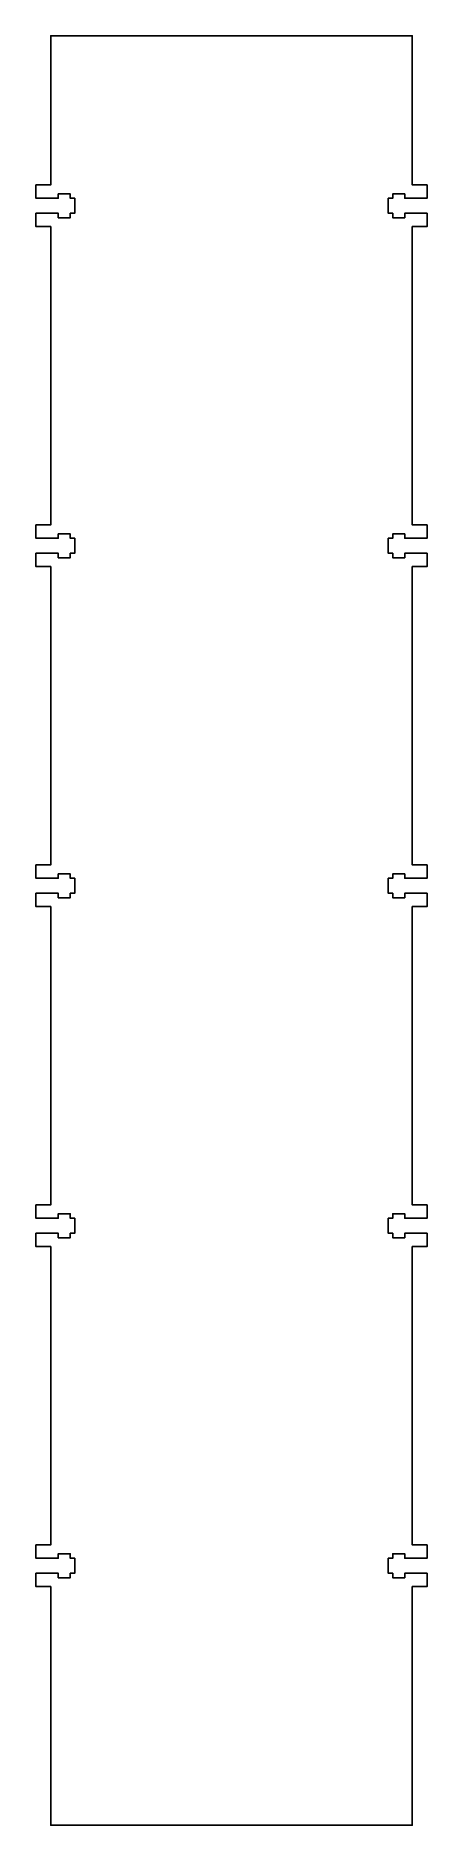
# Model space of a CAD drawing. Extents: x -131 to 0, y 0 to 600.
import ezdxf

# ---------------------------------------------------------------- set-up
doc = ezdxf.new("R2010")
doc.units = 0

msp = doc.modelspace()

# ---------------------------------------------------------------- linework, layer by layer
at = {"color": 0}
for points in [[(-11.5, 89.5), (-11.5, 91), (-7.5, 91), (-7.5, 89.5), (0, 89.5), (0, 94), (-5, 94), (-5, 194), (0, 194), (0, 198.5), (-7.5, 198.5), (-7.5, 197), (-11.5, 197), (-11.5, 198.5), (-13, 198.5), (-13, 203.5), (-11.5, 203.5), (-11.5, 205), (-7.5, 205), (-7.5, 203.5), (0, 203.5), (0, 208), (-5, 208), (-5, 308), (0, 308), (0, 312.5), (-7.5, 312.5), (-7.5, 311), (-11.5, 311), (-11.5, 312.5), (-13, 312.5), (-13, 317.5), (-11.5, 317.5), (-11.5, 319), (-7.5, 319), (-7.5, 317.5), (0, 317.5), (0, 322), (-5, 322), (-5, 422), (0, 422), (0, 426.5), (-7.5, 426.5), (-7.5, 425), (-11.5, 425), (-11.5, 426.5), (-13, 426.5), (-13, 431.5), (-11.5, 431.5), (-11.5, 433), (-7.5, 433), (-7.5, 431.5), (0, 431.5), (0, 436), (-5, 436), (-5, 536), (0, 536), (0, 540.5), (-7.5, 540.5), (-7.5, 539), (-11.5, 539), (-11.5, 540.5), (-13, 540.5), (-13, 545.5), (-11.5, 545.5), (-11.5, 547), (-7.5, 547), (-7.5, 545.5), (0, 545.5), (0, 550), (-5, 550), (-5, 600), (-126, 600), (-126, 550), (-131, 550), (-131, 545.5), (-123.5, 545.5), (-123.5, 547), (-119.5, 547), (-119.5, 545.5), (-118, 545.5), (-118, 540.5), (-119.5, 540.5), (-119.5, 539), (-123.5, 539), (-123.5, 540.5), (-131, 540.5), (-131, 536), (-126, 536), (-126, 436), (-131, 436), (-131, 431.5), (-123.5, 431.5), (-123.5, 433), (-119.5, 433), (-119.5, 431.5), (-118, 431.5), (-118, 426.5), (-119.5, 426.5), (-119.5, 425), (-123.5, 425), (-123.5, 426.5), (-131, 426.5), (-131, 422), (-126, 422), (-126, 322), (-131, 322), (-131, 317.5), (-123.5, 317.5), (-123.5, 319), (-119.5, 319), (-119.5, 317.5), (-118, 317.5), (-118, 312.5), (-119.5, 312.5), (-119.5, 311), (-123.5, 311), (-123.5, 312.5), (-131, 312.5), (-131, 308), (-126, 308), (-126, 208), (-131, 208), (-131, 203.5), (-123.5, 203.5), (-123.5, 205), (-119.5, 205), (-119.5, 203.5), (-118, 203.5), (-118, 198.5), (-119.5, 198.5), (-119.5, 197), (-123.5, 197), (-123.5, 198.5), (-131, 198.5), (-131, 194), (-126, 194), (-126, 94), (-131, 94), (-131, 89.5), (-123.5, 89.5), (-123.5, 91), (-119.5, 91), (-119.5, 89.5), (-118, 89.5), (-118, 84.5), (-119.5, 84.5), (-119.5, 83), (-123.5, 83), (-123.5, 84.5), (-131, 84.5), (-131, 80), (-126, 80), (-126, 0), (-5, 0), (-5, 80), (0, 80), (0, 84.5), (-7.5, 84.5), (-7.5, 83), (-11.5, 83), (-11.5, 84.5), (-13, 84.5), (-13, 89.5)], [(-126, 600), (-5, 600), (-5, 550), (0, 550), (0, 545.5), (-7.5, 545.5), (-7.5, 547), (-11.5, 547), (-11.5, 545.5), (-13, 545.5), (-13, 540.5), (-11.5, 540.5), (-11.5, 539), (-7.5, 539), (-7.5, 540.5), (0, 540.5), (0, 536), (-5, 536), (-5, 436), (0, 436), (0, 431.5), (-7.5, 431.5), (-7.5, 433), (-11.5, 433), (-11.5, 431.5), (-13, 431.5), (-13, 426.5), (-11.5, 426.5), (-11.5, 425), (-7.5, 425), (-7.5, 426.5), (0, 426.5), (0, 422), (-5, 422), (-5, 322), (0, 322), (0, 317.5), (-7.5, 317.5), (-7.5, 319), (-11.5, 319), (-11.5, 317.5), (-13, 317.5), (-13, 312.5), (-11.5, 312.5), (-11.5, 311), (-7.5, 311), (-7.5, 312.5), (0, 312.5), (0, 308), (-5, 308), (-5, 208), (0, 208), (0, 203.5), (-7.5, 203.5), (-7.5, 205), (-11.5, 205), (-11.5, 203.5), (-13, 203.5), (-13, 198.5), (-11.5, 198.5), (-11.5, 197), (-7.5, 197), (-7.5, 198.5), (0, 198.5), (0, 194), (-5, 194), (-5, 94), (0, 94), (0, 89.5), (-7.5, 89.5), (-7.5, 91), (-11.5, 91), (-11.5, 89.5), (-13, 89.5), (-13, 84.5), (-11.5, 84.5), (-11.5, 83), (-7.5, 83), (-7.5, 84.5), (0, 84.5), (0, 80), (-5, 80), (-5, 0), (-126, 0), (-126, 80), (-131, 80), (-131, 84.5), (-123.5, 84.5), (-123.5, 83), (-119.5, 83), (-119.5, 84.5), (-118, 84.5), (-118, 89.5), (-119.5, 89.5), (-119.5, 91), (-123.5, 91), (-123.5, 89.5), (-131, 89.5), (-131, 94), (-126, 94), (-126, 194), (-131, 194), (-131, 198.5), (-123.5, 198.5), (-123.5, 197), (-119.5, 197), (-119.5, 198.5), (-118, 198.5), (-118, 203.5), (-119.5, 203.5), (-119.5, 205), (-123.5, 205), (-123.5, 203.5), (-131, 203.5), (-131, 208), (-126, 208), (-126, 308), (-131, 308), (-131, 312.5), (-123.5, 312.5), (-123.5, 311), (-119.5, 311), (-119.5, 312.5), (-118, 312.5), (-118, 317.5), (-119.5, 317.5), (-119.5, 319), (-123.5, 319), (-123.5, 317.5), (-131, 317.5), (-131, 322), (-126, 322), (-126, 422), (-131, 422), (-131, 426.5), (-123.5, 426.5), (-123.5, 425), (-119.5, 425), (-119.5, 426.5), (-118, 426.5), (-118, 431.5), (-119.5, 431.5), (-119.5, 433), (-123.5, 433), (-123.5, 431.5), (-131, 431.5), (-131, 436), (-126, 436), (-126, 536), (-131, 536), (-131, 540.5), (-123.5, 540.5), (-123.5, 539), (-119.5, 539), (-119.5, 540.5), (-118, 540.5), (-118, 545.5), (-119.5, 545.5), (-119.5, 547), (-123.5, 547), (-123.5, 545.5), (-131, 545.5), (-131, 550), (-126, 550)], [(-126, 600), (-5, 600), (-5, 600), (-126, 600)], [(-126, 600), (-126, 600), (-126, 550), (-126, 550)], [(-5, 600), (-5, 600), (-5, 550), (-5, 550)], [(-131, 545.5), (-131, 550), (-131, 550), (-131, 545.5)], [(-126, 550), (-126, 550), (-131, 550), (-131, 550)], [(-123.5, 547), (-123.5, 547), (-119.5, 547), (-119.5, 547)], [(-123.5, 545.5), (-123.5, 547), (-123.5, 547), (-123.5, 545.5)], [(-119.5, 547), (-119.5, 547), (-119.5, 545.5), (-119.5, 545.5)], [(-11.5, 547), (-11.5, 547), (-7.5, 547), (-7.5, 547)], [(-11.5, 545.5), (-11.5, 547), (-11.5, 547), (-11.5, 545.5)], [(-7.5, 547), (-7.5, 547), (-7.5, 545.5), (-7.5, 545.5)], [(-5, 550), (-5, 550), (0, 550), (0, 550)], [(0, 550), (0, 545.5), (0, 545.5), (0, 550)], [(-123.5, 545.5), (-123.5, 545.5), (-131, 545.5), (-131, 545.5)], [(-131, 536), (-131, 540.5), (-131, 540.5), (-131, 536)], [(-123.5, 540.5), (-123.5, 540.5), (-131, 540.5), (-131, 540.5)], [(-123.5, 539), (-123.5, 539), (-123.5, 540.5), (-123.5, 540.5)], [(-119.5, 545.5), (-118, 545.5), (-118, 545.5), (-119.5, 545.5)], [(-119.5, 540.5), (-119.5, 539), (-119.5, 539), (-119.5, 540.5)], [(-118, 540.5), (-119.5, 540.5), (-119.5, 540.5), (-118, 540.5)], [(-118, 545.5), (-118, 545.5), (-118, 540.5), (-118, 540.5)], [(-11.5, 545.5), (-11.5, 545.5), (-13, 545.5), (-13, 545.5)], [(-13, 545.5), (-13, 545.5), (-13, 540.5), (-13, 540.5)], [(-11.5, 540.5), (-11.5, 540.5), (-13, 540.5), (-13, 540.5)], [(-11.5, 539), (-11.5, 539), (-11.5, 540.5), (-11.5, 540.5)], [(0, 545.5), (-7.5, 545.5), (-7.5, 545.5), (0, 545.5)], [(-7.5, 540.5), (-7.5, 539), (-7.5, 539), (-7.5, 540.5)], [(-7.5, 540.5), (0, 540.5), (0, 540.5), (-7.5, 540.5)], [(0, 540.5), (0, 536), (0, 536), (0, 540.5)], [(-131, 536), (-131, 536), (-126, 536), (-126, 536)], [(-126, 536), (-126, 536), (-126, 436), (-126, 436)], [(-119.5, 539), (-119.5, 539), (-123.5, 539), (-123.5, 539)], [(-7.5, 539), (-7.5, 539), (-11.5, 539), (-11.5, 539)], [(0, 536), (0, 536), (-5, 536), (-5, 536)], [(-5, 536), (-5, 536), (-5, 436), (-5, 436)], [(-131, 431.5), (-131, 436), (-131, 436), (-131, 431.5)], [(-126, 436), (-126, 436), (-131, 436), (-131, 436)], [(-123.5, 433), (-123.5, 433), (-119.5, 433), (-119.5, 433)], [(-123.5, 431.5), (-123.5, 433), (-123.5, 433), (-123.5, 431.5)], [(-119.5, 433), (-119.5, 433), (-119.5, 431.5), (-119.5, 431.5)], [(-11.5, 433), (-11.5, 433), (-7.5, 433), (-7.5, 433)], [(-11.5, 431.5), (-11.5, 433), (-11.5, 433), (-11.5, 431.5)], [(-7.5, 433), (-7.5, 433), (-7.5, 431.5), (-7.5, 431.5)], [(-5, 436), (-5, 436), (0, 436), (0, 436)], [(0, 436), (0, 431.5), (0, 431.5), (0, 436)], [(-123.5, 431.5), (-123.5, 431.5), (-131, 431.5), (-131, 431.5)], [(-131, 422), (-131, 426.5), (-131, 426.5), (-131, 422)], [(-123.5, 426.5), (-123.5, 426.5), (-131, 426.5), (-131, 426.5)], [(-123.5, 425), (-123.5, 425), (-123.5, 426.5), (-123.5, 426.5)], [(-119.5, 431.5), (-118, 431.5), (-118, 431.5), (-119.5, 431.5)], [(-119.5, 426.5), (-119.5, 425), (-119.5, 425), (-119.5, 426.5)], [(-118, 426.5), (-119.5, 426.5), (-119.5, 426.5), (-118, 426.5)], [(-118, 431.5), (-118, 431.5), (-118, 426.5), (-118, 426.5)], [(-11.5, 431.5), (-11.5, 431.5), (-13, 431.5), (-13, 431.5)], [(-13, 431.5), (-13, 431.5), (-13, 426.5), (-13, 426.5)], [(-11.5, 426.5), (-11.5, 426.5), (-13, 426.5), (-13, 426.5)], [(-11.5, 425), (-11.5, 425), (-11.5, 426.5), (-11.5, 426.5)], [(0, 431.5), (-7.5, 431.5), (-7.5, 431.5), (0, 431.5)], [(-7.5, 426.5), (-7.5, 425), (-7.5, 425), (-7.5, 426.5)], [(-7.5, 426.5), (0, 426.5), (0, 426.5), (-7.5, 426.5)], [(0, 426.5), (0, 422), (0, 422), (0, 426.5)], [(-131, 422), (-131, 422), (-126, 422), (-126, 422)], [(-126, 422), (-126, 422), (-126, 322), (-126, 322)], [(-119.5, 425), (-119.5, 425), (-123.5, 425), (-123.5, 425)], [(-7.5, 425), (-7.5, 425), (-11.5, 425), (-11.5, 425)], [(0, 422), (0, 422), (-5, 422), (-5, 422)], [(-5, 422), (-5, 422), (-5, 322), (-5, 322)], [(-131, 317.5), (-131, 322), (-131, 322), (-131, 317.5)], [(-126, 322), (-126, 322), (-131, 322), (-131, 322)], [(-123.5, 319), (-123.5, 319), (-119.5, 319), (-119.5, 319)], [(-123.5, 317.5), (-123.5, 319), (-123.5, 319), (-123.5, 317.5)], [(-119.5, 319), (-119.5, 319), (-119.5, 317.5), (-119.5, 317.5)], [(-11.5, 319), (-11.5, 319), (-7.5, 319), (-7.5, 319)], [(-11.5, 317.5), (-11.5, 319), (-11.5, 319), (-11.5, 317.5)], [(-7.5, 319), (-7.5, 319), (-7.5, 317.5), (-7.5, 317.5)], [(-5, 322), (-5, 322), (0, 322), (0, 322)], [(0, 322), (0, 317.5), (0, 317.5), (0, 322)], [(-123.5, 317.5), (-123.5, 317.5), (-131, 317.5), (-131, 317.5)], [(-131, 308), (-131, 312.5), (-131, 312.5), (-131, 308)], [(-123.5, 312.5), (-123.5, 312.5), (-131, 312.5), (-131, 312.5)], [(-123.5, 311), (-123.5, 311), (-123.5, 312.5), (-123.5, 312.5)], [(-119.5, 317.5), (-118, 317.5), (-118, 317.5), (-119.5, 317.5)], [(-119.5, 312.5), (-119.5, 311), (-119.5, 311), (-119.5, 312.5)], [(-118, 312.5), (-119.5, 312.5), (-119.5, 312.5), (-118, 312.5)], [(-118, 317.5), (-118, 317.5), (-118, 312.5), (-118, 312.5)], [(-11.5, 317.5), (-11.5, 317.5), (-13, 317.5), (-13, 317.5)], [(-13, 317.5), (-13, 317.5), (-13, 312.5), (-13, 312.5)], [(-11.5, 312.5), (-11.5, 312.5), (-13, 312.5), (-13, 312.5)], [(-11.5, 311), (-11.5, 311), (-11.5, 312.5), (-11.5, 312.5)], [(0, 317.5), (-7.5, 317.5), (-7.5, 317.5), (0, 317.5)], [(-7.5, 312.5), (-7.5, 311), (-7.5, 311), (-7.5, 312.5)], [(-7.5, 312.5), (0, 312.5), (0, 312.5), (-7.5, 312.5)], [(0, 312.5), (0, 308), (0, 308), (0, 312.5)], [(-131, 308), (-131, 308), (-126, 308), (-126, 308)], [(-126, 308), (-126, 308), (-126, 208), (-126, 208)], [(-119.5, 311), (-119.5, 311), (-123.5, 311), (-123.5, 311)], [(-7.5, 311), (-7.5, 311), (-11.5, 311), (-11.5, 311)], [(0, 308), (0, 308), (-5, 308), (-5, 308)], [(-5, 308), (-5, 308), (-5, 208), (-5, 208)], [(-131, 203.5), (-131, 208), (-131, 208), (-131, 203.5)], [(-126, 208), (-126, 208), (-131, 208), (-131, 208)], [(-123.5, 205), (-123.5, 205), (-119.5, 205), (-119.5, 205)], [(-123.5, 203.5), (-123.5, 205), (-123.5, 205), (-123.5, 203.5)], [(-119.5, 205), (-119.5, 205), (-119.5, 203.5), (-119.5, 203.5)], [(-11.5, 205), (-11.5, 205), (-7.5, 205), (-7.5, 205)], [(-11.5, 203.5), (-11.5, 205), (-11.5, 205), (-11.5, 203.5)], [(-7.5, 205), (-7.5, 205), (-7.5, 203.5), (-7.5, 203.5)], [(-5, 208), (-5, 208), (0, 208), (0, 208)], [(0, 208), (0, 203.5), (0, 203.5), (0, 208)], [(-123.5, 203.5), (-123.5, 203.5), (-131, 203.5), (-131, 203.5)], [(-131, 194), (-131, 198.5), (-131, 198.5), (-131, 194)], [(-123.5, 198.5), (-123.5, 198.5), (-131, 198.5), (-131, 198.5)], [(-123.5, 197), (-123.5, 197), (-123.5, 198.5), (-123.5, 198.5)], [(-119.5, 203.5), (-118, 203.5), (-118, 203.5), (-119.5, 203.5)], [(-119.5, 198.5), (-119.5, 197), (-119.5, 197), (-119.5, 198.5)], [(-118, 198.5), (-119.5, 198.5), (-119.5, 198.5), (-118, 198.5)], [(-118, 203.5), (-118, 203.5), (-118, 198.5), (-118, 198.5)], [(-11.5, 203.5), (-11.5, 203.5), (-13, 203.5), (-13, 203.5)], [(-13, 203.5), (-13, 203.5), (-13, 198.5), (-13, 198.5)], [(-11.5, 198.5), (-11.5, 198.5), (-13, 198.5), (-13, 198.5)], [(-11.5, 197), (-11.5, 197), (-11.5, 198.5), (-11.5, 198.5)], [(0, 203.5), (-7.5, 203.5), (-7.5, 203.5), (0, 203.5)], [(-7.5, 198.5), (-7.5, 197), (-7.5, 197), (-7.5, 198.5)], [(-7.5, 198.5), (0, 198.5), (0, 198.5), (-7.5, 198.5)], [(0, 198.5), (0, 194), (0, 194), (0, 198.5)], [(-131, 194), (-131, 194), (-126, 194), (-126, 194)], [(-126, 194), (-126, 194), (-126, 94), (-126, 94)], [(-119.5, 197), (-119.5, 197), (-123.5, 197), (-123.5, 197)], [(-7.5, 197), (-7.5, 197), (-11.5, 197), (-11.5, 197)], [(0, 194), (0, 194), (-5, 194), (-5, 194)], [(-5, 194), (-5, 194), (-5, 94), (-5, 94)], [(-131, 89.5), (-131, 94), (-131, 94), (-131, 89.5)], [(-126, 94), (-126, 94), (-131, 94), (-131, 94)], [(-123.5, 91), (-123.5, 91), (-119.5, 91), (-119.5, 91)], [(-123.5, 89.5), (-123.5, 91), (-123.5, 91), (-123.5, 89.5)], [(-119.5, 91), (-119.5, 91), (-119.5, 89.5), (-119.5, 89.5)], [(-11.5, 89.5), (-11.5, 91), (-11.5, 91), (-11.5, 89.5)], [(-11.5, 91), (-11.5, 91), (-7.5, 91), (-7.5, 91)], [(-7.5, 91), (-7.5, 91), (-7.5, 89.5), (-7.5, 89.5)], [(-5, 94), (-5, 94), (0, 94), (0, 94)], [(0, 94), (0, 89.5), (0, 89.5), (0, 94)], [(-123.5, 89.5), (-123.5, 89.5), (-131, 89.5), (-131, 89.5)], [(-131, 80), (-131, 84.5), (-131, 84.5), (-131, 80)], [(-123.5, 84.5), (-123.5, 84.5), (-131, 84.5), (-131, 84.5)], [(-123.5, 83), (-123.5, 83), (-123.5, 84.5), (-123.5, 84.5)], [(-119.5, 89.5), (-118, 89.5), (-118, 89.5), (-119.5, 89.5)], [(-119.5, 84.5), (-119.5, 83), (-119.5, 83), (-119.5, 84.5)], [(-118, 84.5), (-119.5, 84.5), (-119.5, 84.5), (-118, 84.5)], [(-118, 89.5), (-118, 89.5), (-118, 84.5), (-118, 84.5)], [(-11.5, 89.5), (-11.5, 89.5), (-13, 89.5), (-13, 89.5)], [(-13, 89.5), (-13, 89.5), (-13, 84.5), (-13, 84.5)], [(-11.5, 84.5), (-11.5, 84.5), (-13, 84.5), (-13, 84.5)], [(-11.5, 83), (-11.5, 83), (-11.5, 84.5), (-11.5, 84.5)], [(0, 89.5), (-7.5, 89.5), (-7.5, 89.5), (0, 89.5)], [(-7.5, 84.5), (-7.5, 83), (-7.5, 83), (-7.5, 84.5)], [(-7.5, 84.5), (0, 84.5), (0, 84.5), (-7.5, 84.5)], [(0, 84.5), (0, 80), (0, 80), (0, 84.5)], [(-131, 80), (-131, 80), (-126, 80), (-126, 80)], [(-126, 0), (-126, 0), (-126, 80), (-126, 80)], [(-119.5, 83), (-119.5, 83), (-123.5, 83), (-123.5, 83)], [(-7.5, 83), (-7.5, 83), (-11.5, 83), (-11.5, 83)], [(0, 80), (0, 80), (-5, 80), (-5, 80)], [(-5, 0), (-5, 0), (-5, 80), (-5, 80)], [(-5, 0), (-5, 0), (-126, 0), (-126, 0)]]:
    msp.add_lwpolyline(points, close=True, dxfattribs=at)

doc.saveas('drawing.dxf')
